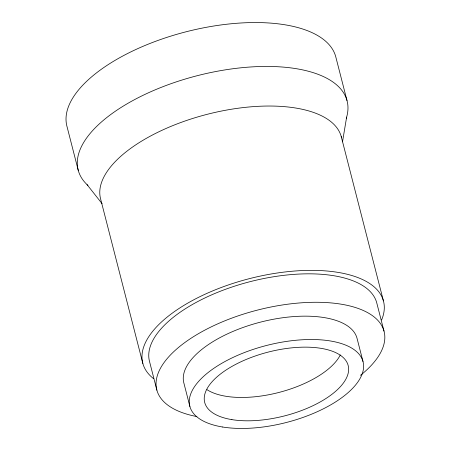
<?xml version="1.0" encoding="UTF-8"?>
<svg xmlns="http://www.w3.org/2000/svg" width="451" height="451" viewBox="0 0 451 451"><rect width="100%" height="100%" fill="white"/><g stroke="black" fill="none" stroke-linecap="round" stroke-linejoin="round"><path stroke-width="0.68" d="M342.512 141.823L346.633 117.136M87.066 184.645L102.089 203.694M346.994 100.534L335.73 56.651A138.835 61.731 -14.4 0 0 185.073 32.044A138.835 61.731 -14.4 0 0 67.002 126.534L78.271 170.422M341.232 136.563L383.423 300.896M383.998 331.09L376.692 302.644A117.339 52.169 -14.4 0 0 249.369 281.852A117.339 52.169 -14.4 0 0 149.58 361.713L156.886 390.16M362.982 361.471L356.983 338.12A89.428 39.761 -14.4 0 0 259.951 322.268A89.428 39.761 -14.4 0 0 183.895 383.136L189.894 406.486M142.849 363.461L100.652 199.128A124.29 55.264 -14.4 0 1 207.781 114.165A124.29 55.264 -14.4 0 1 341.542 137.826M196.901 416.572A117.339 52.169 -14.4 0 1 182.007 344.66A117.339 52.169 -14.4 0 1 342.005 304.324A117.339 52.169 -14.4 0 1 360.473 375.328M153.526 378.631A124.29 55.264 -14.4 0 1 249.296 278.673A124.29 55.264 -14.4 0 1 381.608 319.979M340.302 354.96A74.071 32.934 -14.4 0 1 279.13 392.393A74.071 32.934 -14.4 0 1 206.964 389.636M87.956 185.474A138.835 61.731 -14.4 0 1 196.382 75.92A138.835 61.731 -14.4 0 1 346.272 118.331M222.659 427.018A89.428 39.761 -14.4 0 0 362.751 372.165A89.428 39.761 -14.4 0 0 243.901 352.755A89.428 39.761 -14.4 0 0 222.659 427.018M231.893 419.627A74.071 32.934 -14.4 0 0 347.93 374.195A74.071 32.934 -14.4 0 0 249.488 358.117A74.071 32.934 -14.4 0 0 231.893 419.627"/></g></svg>
